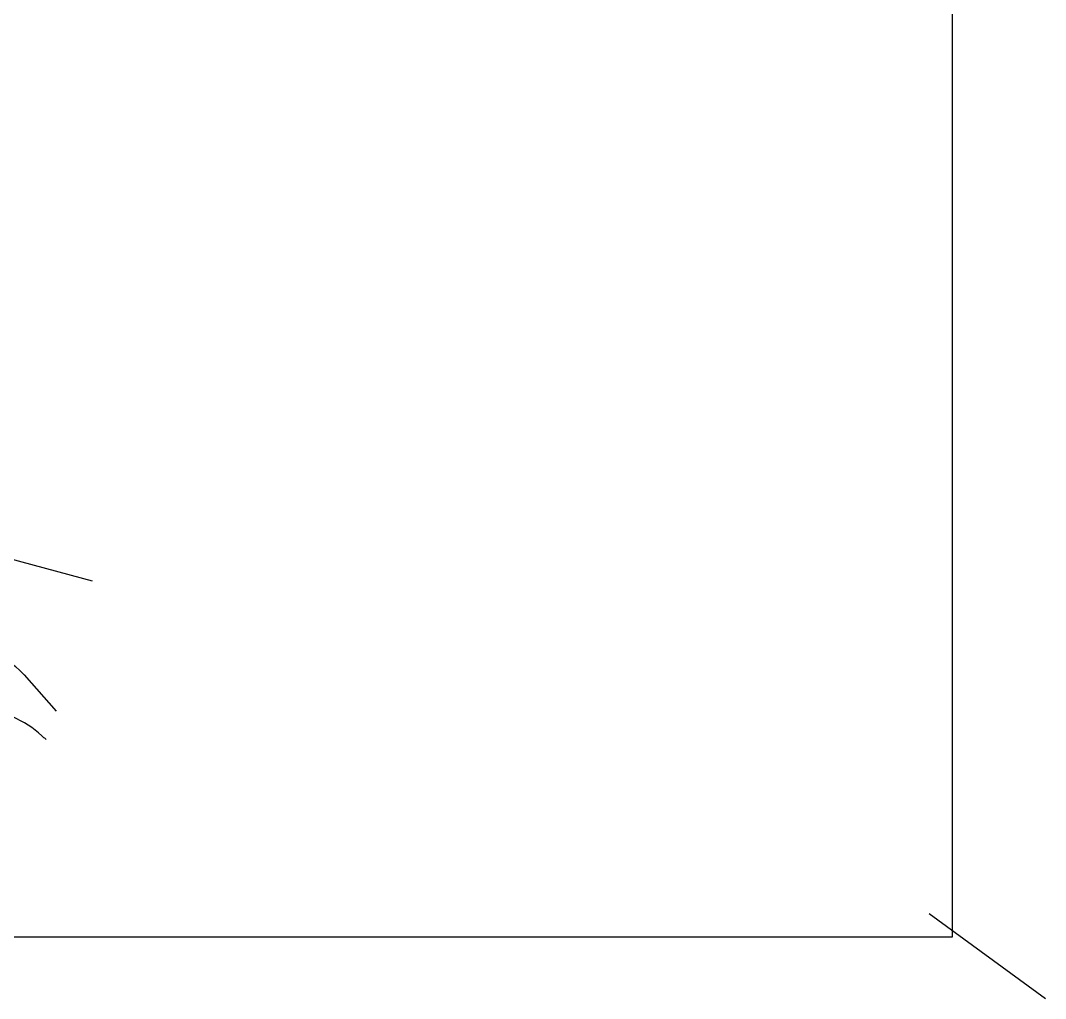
# Model space of a CAD drawing. Header units: inches. Extents: x 10610 to 28805, y 1423 to 10487.
# Drawn here: x 16483 to 19120, y 1423 to 3938 of the extents above; entities that cross this region are included whole.
import ezdxf

# ---------------------------------------------------------------- set-up
doc = ezdxf.new("R2010")
doc.units = ezdxf.units.IN
doc.header["$LTSCALE"] = 10
doc.header["$MEASUREMENT"] = 0
for name, color, linetype in [('110kV顺源线', 1, 'Continuous'), ('1河流-岸线', 4, 'Continuous'), ('1道路红线', 7, 'Continuous')]:
    doc.layers.add(name, color=color, linetype=linetype)

msp = doc.modelspace()

# ---------------------------------------------------------------- linework, layer by layer
at = {"color": 8}
msp.add_line((18820.8, 1641.1), (19120.2, 1422.7), dxfattribs=at)
at = {"layer": '110kV顺源线', "color": 8}
for p, q in [((18880.8, 1581.1), (18880.8, 7416.8)), ((13834.8, 1581.1), (18880.8, 1581.1))]:
    msp.add_line(p, q, dxfattribs=at)
at = {"layer": '1河流-岸线', "color": 8}
for points in [[(15478.7, 2798.9, -0.143432), (15574.6, 2720.8), (15627, 2644.5, -0.13423), (15673.9, 2510.1), (15676.3, 2475.3, 0.16489), (15708.4, 2398.3), (15725, 2379.5, 0.282025), (15754.9, 2370.2), (15811.3, 2384.7, -0.274447), (15977.8, 2335.9, 0.266456), (16034.9, 2318.3), (16115.1, 2336.3, -0.048157), (16207.4, 2347.9), (16271.7, 2349.7, -0.221503), (16492, 2254.7), (16574.5, 2161.9)], [(16549, 2088.6, -0.008235), (16541.6, 2095.1), (16538, 2098.5, 0.083173), (16463, 2146.8), (16449.3, 2152.7, 0.158779), (16356.8, 2161.2), (16307.3, 2149.9, 0.039257), (16232.5, 2126.6), (16175.5, 2103.8, -0.394283), (15984.7, 2178), (15943.6, 2263.4, 0.357352), (15828.7, 2316.9), (15772.3, 2302.4, -0.282025), (15672.4, 2333.2), (15655.9, 2352, -0.16489), (15606.4, 2470.5), (15604, 2505.3, 0.13423), (15569.3, 2604.9), (15516.9, 2681.2, 0.155516), (15444.9, 2737)]]:
    msp.add_lwpolyline(points, format="xyb", dxfattribs=at)
at = {"layer": '1道路红线', "color": 8}
msp.add_line((16668, 2495.9), (15546.4, 2797.7), dxfattribs=at)

doc.saveas('drawing.dxf')
